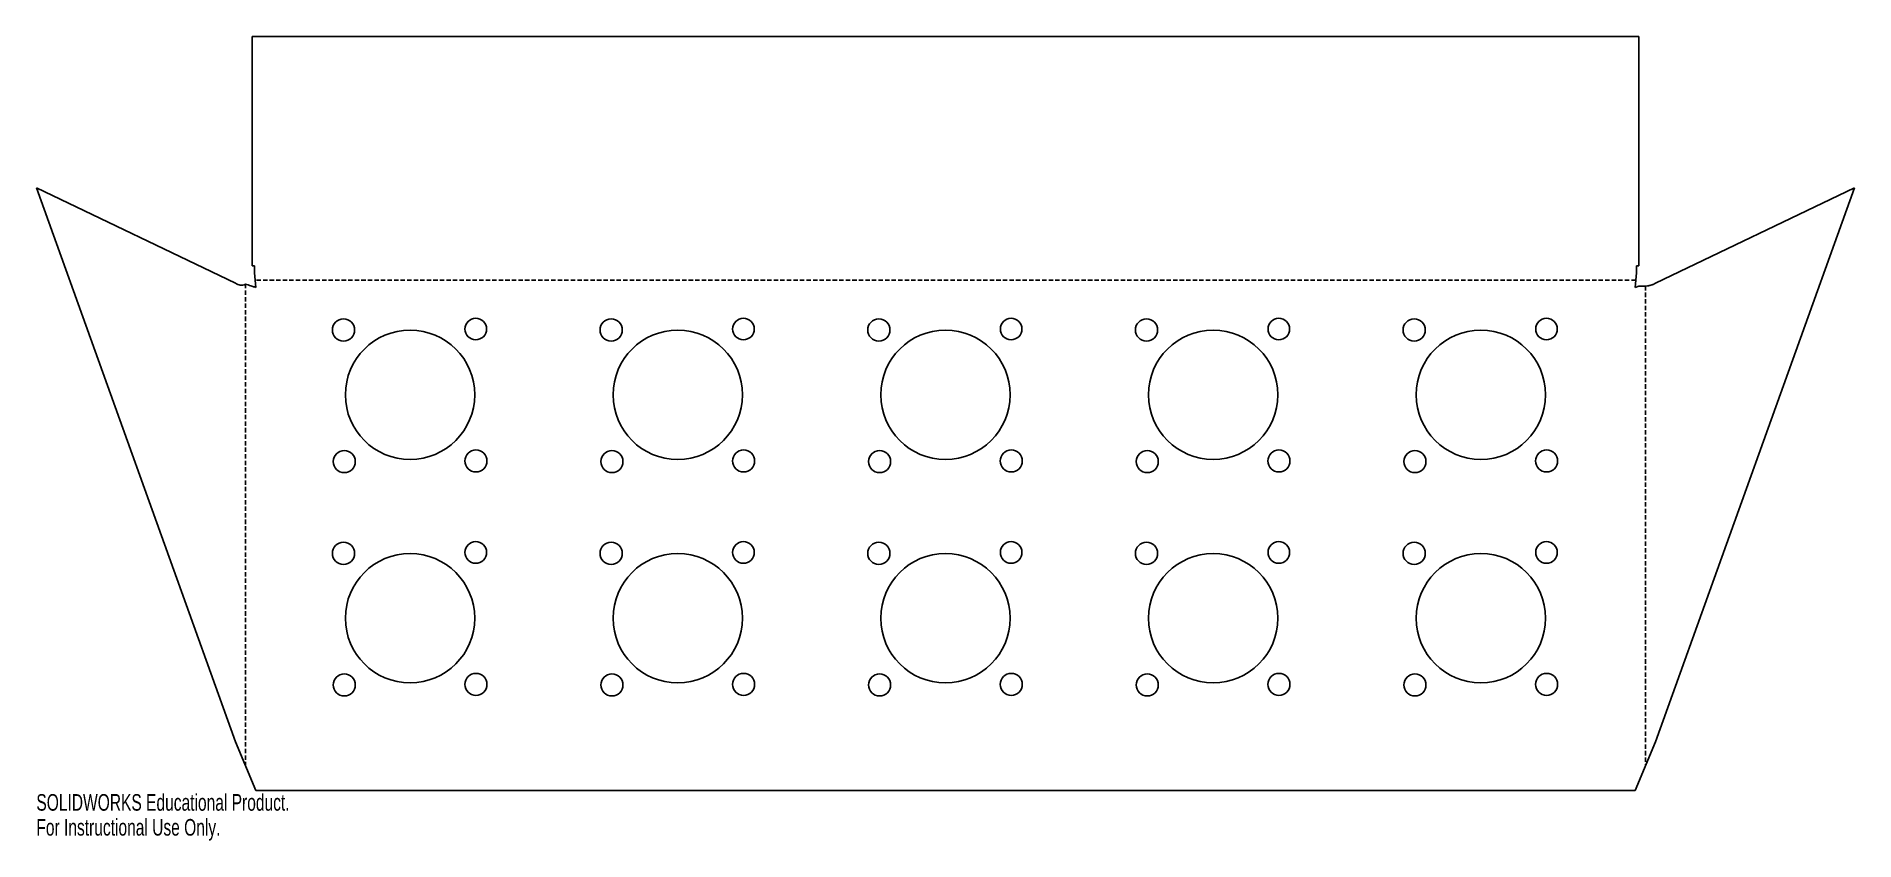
# Model space of a CAD drawing. Header units: millimetres. Extents: x -490 to 39, y -549 to -315.
import ezdxf

# ---------------------------------------------------------------- set-up
doc = ezdxf.new("R2010")
doc.units = ezdxf.units.MM
doc.linetypes.add('HIDDEN', pattern=[1.905, 1.27, -0.635])
doc.styles.add('SLDTEXTSTYLE0', font='TXT', dxfattribs={"width": 0.7})

msp = doc.modelspace()

# ---------------------------------------------------------------- linework, layer by layer
at = {"color": 7, "linetype": 'Continuous', "lineweight": 25}
for p, q in [((-427.4, -315.06), (-427.4, -381.79)), ((-23.83, -315.06), (-427.4, -315.06)), ((-23.83, -381.79), (-23.83, -315.06)), ((-490.16, -359.1), (-432.26, -520.34)), ((-432.26, -386.85), (-490.16, -359.1)), ((38.93, -359.1), (-18.97, -386.85)), ((38.93, -359.1), (-18.97, -520.34)), ((-426.64, -381.79), (-427.4, -381.79)), ((-426.64, -383.82), (-426.64, -381.79)), ((-426.64, -383.82), (-426.28, -388.1)), ((-24.96, -388.1), (-24.59, -383.82)), ((-24.59, -381.79), (-23.83, -381.79)), ((-24.59, -381.79), (-24.59, -383.82)), ((-23.89, -387.75), (-24.96, -388.1)), ((-432.26, -520.34), (-426.28, -534.49)), ((-24.96, -534.49), (-18.97, -520.34)), ((-426.28, -534.49), (-24.96, -534.49))]:
    msp.add_line(p, q, dxfattribs=at)
at = {"color": 7, "linetype": 'HIDDEN'}
for p, q in [((-24.77, -385.96), (-426.46, -385.96)), ((-429.27, -527.42), (-429.27, -387.21)), ((-21.96, -387.72), (-21.96, -527.42))]:
    msp.add_line(p, q, dxfattribs=at)
at = {"color": 7, "linetype": 'Continuous', "lineweight": 25}
for centre, radius in [((-400.79, -400.47), 3.23), ((-381.42, -419.34), 18.81), ((-362.3, -400.21), 3.14), ((-322.9, -400.47), 3.23), ((-303.52, -419.34), 18.81), ((-284.41, -400.21), 3.14), ((-245.01, -400.47), 3.23), ((-225.63, -419.34), 18.81), ((-206.52, -400.21), 3.14), ((-167.12, -400.47), 3.23), ((-147.73, -419.34), 18.81), ((-128.63, -400.21), 3.14), ((-89.23, -400.47), 3.23), ((-69.83, -419.34), 18.81), ((-50.74, -400.21), 3.14), ((-400.58, -438.76), 3.21), ((-362.26, -438.6), 3.2), ((-322.69, -438.76), 3.21), ((-284.37, -438.6), 3.2), ((-244.8, -438.76), 3.21), ((-206.48, -438.6), 3.2), ((-166.91, -438.76), 3.21), ((-128.59, -438.6), 3.2), ((-89.02, -438.76), 3.21), ((-50.7, -438.6), 3.2), ((-400.79, -465.47), 3.23), ((-381.42, -484.34), 18.81), ((-362.3, -465.21), 3.14), ((-322.9, -465.47), 3.23), ((-303.52, -484.34), 18.81), ((-284.41, -465.21), 3.14), ((-245.01, -465.47), 3.23), ((-225.63, -484.34), 18.81), ((-206.52, -465.21), 3.14), ((-167.12, -465.47), 3.23), ((-147.73, -484.34), 18.81), ((-128.63, -465.21), 3.14), ((-89.23, -465.47), 3.23), ((-69.83, -484.34), 18.81), ((-50.74, -465.21), 3.14), ((-400.58, -503.76), 3.21), ((-362.26, -503.6), 3.2), ((-322.69, -503.76), 3.21), ((-284.37, -503.6), 3.2), ((-244.8, -503.76), 3.21), ((-206.48, -503.6), 3.2), ((-166.91, -503.76), 3.21), ((-128.59, -503.6), 3.2), ((-89.02, -503.76), 3.21), ((-50.7, -503.6), 3.2)]:
    msp.add_circle(centre, radius, dxfattribs=at)
for points, knots in [([(-429.31, -387.2), (-429.57, -387.31), (-429.83, -387.38), (-430.21, -387.43), (-430.33, -387.44), (-430.58, -387.44), (-430.72, -387.43), (-431.29, -387.35), (-431.76, -387.16), (-432.26, -386.85)], [0, 0, 0, 0, 0.25, 0.25, 0.375, 0.375, 0.5, 0.5, 1, 1, 1, 1]), ([(-426.28, -388.1), (-426.57, -388), (-427.07, -387.84), (-427.83, -387.6), (-428.55, -387.39), (-429.06, -387.26), (-429.31, -387.2)], [0, 0, 0, 0, 0.291578, 0.500013, 0.758662, 1, 1, 1, 1]), ([(-18.97, -386.85), (-19.15, -386.96), (-19.34, -387.06), (-19.62, -387.2), (-19.72, -387.24), (-19.92, -387.31), (-20.03, -387.35), (-20.31, -387.44), (-20.5, -387.5), (-20.81, -387.56), (-20.92, -387.59), (-21.08, -387.61), (-21.13, -387.62), (-21.22, -387.64), (-21.24, -387.64), (-21.3, -387.65), (-21.34, -387.65), (-22, -387.74), (-22.84, -387.77), (-23.89, -387.75)], [0, 0, 0, 0, 0.125, 0.125, 0.1875, 0.1875, 0.25, 0.25, 0.375, 0.375, 0.4375, 0.4375, 0.46875, 0.46875, 0.484375, 0.484375, 0.5, 0.5, 1, 1, 1, 1])]:
    msp.add_open_spline(points, degree=3, knots=knots, dxfattribs=at)

# ---------------------------------------------------------------- texts
at = {"color": 7, "linetype": 'Continuous', "char_height": 4.8336, "attachment_point": 1, "style": 'SLDTEXTSTYLE0'}
for s, insert in [('SOLIDWORKS Educational Product.', (-490.16, -535.51)), ('For Instructional Use Only.', (-490.16, -542.76))]:
    msp.add_mtext(s, dxfattribs=dict(at, insert=insert))

doc.saveas('drawing.dxf')
